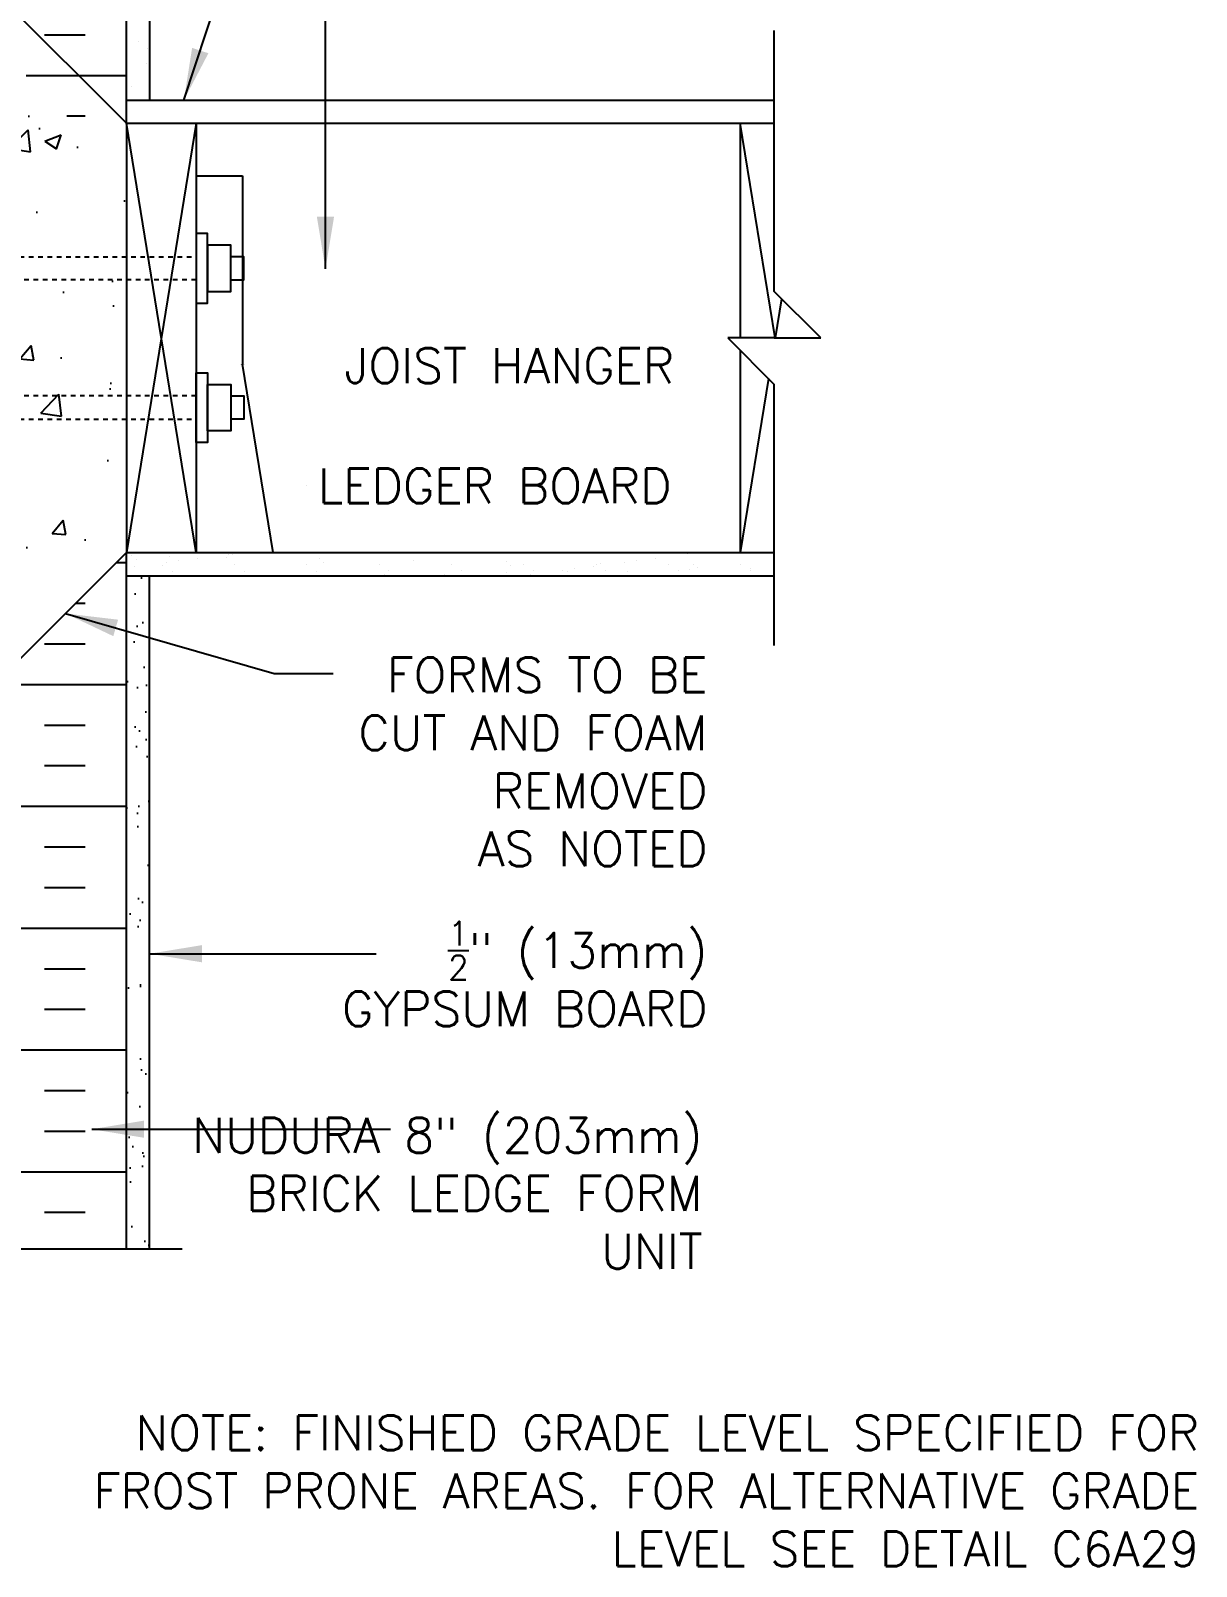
# Model space of a CAD drawing. Header units: inches. Extents: x 112.5 to 171.6, y -23.4 to 65.9.
# Drawn here: x 143.68 to 168.79, y -1.11 to 31.98 of the extents above; entities that cross this region are included whole.
import ezdxf
from ezdxf.enums import TextEntityAlignment as Align

# ---------------------------------------------------------------- set-up
doc = ezdxf.new("R2010")
doc.units = ezdxf.units.IN
doc.header["$LTSCALE"] = 0.5
doc.header["$MEASUREMENT"] = 0
doc.linetypes.add('HIDDEN2', pattern=[0.1875, 0.125, -0.0625])
for name, color, linetype in [('HATCH', 12, 'Continuous'), ('LINE15', 9, 'Continuous'), ('LINE18', 9, 'Continuous'), ('line25', 2, 'Continuous'), ('LINE50', 5, 'Continuous'), ('LINE9', 9, 'Continuous'), ('TEXT', 4, 'Continuous')]:
    doc.layers.add(name, color=color, linetype=linetype)
doc.styles.add('DIM', font='romans.shx', dxfattribs={"width": 0.7})
doc.styles.add('ROMANS', font='romans.shx', dxfattribs={"height": 1.125})
doc.dimstyles.new('ext_12', dxfattribs={"dimscale": 12, "dimtxt": 0.09375, "dimasz": 0.09375, "dimexe": 0.09375, "dimexo": 0.0625, "dimgap": 0.0625, "dimtad": 1, "dimdec": 1, "dimzin": 3, "dimdsep": 46, "dimlunit": 4, "dimtxsty": 'DIM', "dimcen": 0.09, "dimdle": 0.09375, "dimclrt": 4, "dimadec": 0, "dimazin": 0, "dimtfac": 1, "dimtdec": 1, "dimtmove": 2, "dimatfit": 3, "dimfxl": 1, "dimfrac": 2, "dimtolj": 1, "dimtzin": 0, "dimarcsym": 0})

msp = doc.modelspace()

# ---------------------------------------------------------------- hatches: boundary and pattern name
at = {"layer": 'HATCH'}
h = msp.add_hatch(dxfattribs=at)
h.set_pattern_fill('INSUL', color=256, scale=7, style=0)
h.set_pattern_definition([(0, (23.2317, -8.359), (0, 2.625), []), (0, (23.2317, -7.484), (0, 2.625), [0.875, -0.875]), (0, (23.2317, -6.609), (0, 2.625), [0.875, -0.875])])
h.paths.add_polyline_path([(145.746, 41.734), (145.309, 41.734), (145.309, 41.234), (143.809, 41.234), (143.809, 41.734), (143.121, 41.734), (143.121, 31.484), (145.746, 28.859), (145.746, 29.984)])
h.paths.add_polyline_path([(145.746, 20.734), (143.121, 18.109), (143.121, 5.734), (145.746, 5.734)])
h = msp.add_hatch(dxfattribs=at)
h.set_pattern_fill('AR-CONC', color=256, scale=0.5, style=0)
h.set_pattern_definition([(50, (9.6974, -129.9048), (3.5863, -0.31376), [0.375, -4.125]), (355, (9.6974, -129.9048), (-0.693757, 3.76096), [0.3, -3.3]), (100.4514, (9.9962, -129.931), (2.892547, 3.4472), [0.3187, -3.50571]), (46.1842, (9.6974, -128.905), (5.336205, -0.827595), [0.5625, -6.1875]), (96.6356, (10.142, -128.974), (4.67331, 4.87059), [0.47805, -5.25856]), (351.1842, (9.6974, -128.905), (4.67331, 4.8706), [0.45, -4.95]), (21, (10.1974, -129.1548), (2.984535, -2.013094), [0.375, -4.125]), (326, (10.1974, -129.1548), (1.216577, 3.62575), [0.3, -3.3]), (71.4514, (10.446, -129.3226), (4.201113, 1.61265), [0.3187, -3.50571]), (37.5, (9.6974, -129.9048), (0.060799, 1.664469), [0, -3.26, 0, -3.35, 0, -3.3125]), (7.5, (9.6974, -129.9048), (1.315348, 1.972059), [0, -1.91, 0, -3.185, 0, -1.2625]), (327.5, (8.5824, -129.9048), (2.669112, -0.112774), [0, -1.25, 0, -3.9, 0, -5.175]), (317.5, (8.0824, -129.9048), (2.91593, 0.500525), [0, -1.625, 0, -2.59, 0, -3.675])])
h.paths.add_polyline_path([(145.746, 27.422), (143.121, 27.422), (143.121, 23.297), (145.746, 23.297)])
h.paths.add_polyline_path([(145.746, 21.859), (145.746, 22.797), (143.121, 22.797), (143.121, 19.234)])
h.paths.add_polyline_path([(143.121, 31.484), (143.121, 27.922), (145.746, 27.922), (145.746, 28.859)])
h = msp.add_hatch(dxfattribs=at)
h.set_pattern_fill('AR-SAND', color=256, scale=0.5, style=0)
h.set_pattern_definition([(37.5, (123.32, -7.1404), (-0.031497, 0.963412), [0, -0.76, 0, -0.85, 0, -0.8125]), (7.5, (123.32, -7.1404), (0.88489, 1.411073), [0, -0.41, 0, -0.685, 0, -0.2625]), (327.5, (122.705, -7.1404), (1.55707, 0.00283), [0, -0.25, 0, -0.9, 0, -1.175]), (317.5, (122.705, -7.1404), (1.503063, 0.43884), [0, -0.125, 0, -0.59, 0, -0.675])])
h.paths.add_polyline_path([(146.246, 19.923), (146.153, 20.234), (145.746, 20.234), (145.746, 5.734), (146.246, 5.734)])

# ---------------------------------------------------------------- linework, layer by layer
for p, q in [((145.753, 31.673), (145.753, 31.673)), ((145.999, 31.738), (145.999, 31.738)), ((146.21, 31.604), (146.21, 31.604)), ((146.188, 31.274), (146.188, 31.274)), ((145.866, 30.781), (145.866, 30.781)), ((147.246, 29.984), (145.746, 20.734)), ((147.246, 20.734), (145.746, 29.984)), ((159.721, 25.359), (158.971, 29.984)), ((159.858, 26.205), (159.721, 25.359)), ((159.579, 24.484), (158.971, 20.734)), ((145.866, 20.672), (145.866, 20.672)), ((145.958, 20.588), (145.958, 20.588)), ((146.602, 20.522), (146.602, 20.522)), ((146.671, 20.653), (146.671, 20.653)), ((146.862, 20.556), (146.862, 20.556)), ((147.269, 20.609), (147.269, 20.609)), ((147.896, 20.628), (147.896, 20.628)), ((147.948, 20.699), (147.948, 20.699)), ((148.021, 20.702), (148.021, 20.702)), ((148.208, 20.733), (148.208, 20.733)), ((149.33, 20.718), (149.33, 20.718)), ((149.897, 20.611), (149.897, 20.611)), ((149.989, 20.527), (149.989, 20.527)), ((150.609, 20.712), (150.609, 20.712)), ((151.927, 20.567), (151.927, 20.567)), ((153.928, 20.55), (153.928, 20.55)), ((156.484, 20.528), (156.484, 20.528)), ((156.745, 20.562), (156.745, 20.562)), ((157.151, 20.616), (157.151, 20.616)), ((157.83, 20.705), (157.83, 20.705)), ((145.923, 20.432), (145.923, 20.432)), ((146.52, 20.464), (146.52, 20.464)), ((146.73, 20.33), (146.73, 20.33)), ((148.077, 20.467), (148.077, 20.467)), ((148.288, 20.333), (148.288, 20.333)), ((149.634, 20.47), (149.634, 20.47)), ((149.845, 20.336), (149.845, 20.336)), ((150.006, 20.25), (150.006, 20.25)), ((151.191, 20.473), (151.191, 20.473)), ((151.315, 20.266), (151.315, 20.266)), ((151.402, 20.338), (151.402, 20.338)), ((152.594, 20.26), (152.594, 20.26)), ((152.748, 20.475), (152.748, 20.475)), ((152.959, 20.341), (152.959, 20.341)), ((153.944, 20.309), (153.944, 20.309)), ((154.02, 20.465), (154.02, 20.465)), ((154.305, 20.478), (154.305, 20.478)), ((154.459, 20.262), (154.459, 20.262)), ((154.516, 20.344), (154.516, 20.344)), ((155.138, 20.351), (155.138, 20.351)), ((155.253, 20.326), (155.253, 20.326)), ((155.399, 20.385), (155.399, 20.385)), ((155.805, 20.439), (155.805, 20.439)), ((155.862, 20.481), (155.862, 20.481)), ((155.958, 20.505), (155.958, 20.505)), ((156.073, 20.347), (156.073, 20.347)), ((156.532, 20.319), (156.532, 20.319)), ((157.419, 20.484), (157.419, 20.484)), ((157.63, 20.35), (157.63, 20.35)), ((157.883, 20.368), (157.883, 20.368)), ((157.959, 20.488), (157.959, 20.488)), ((158.051, 20.404), (158.051, 20.404)), ((158.976, 20.487), (158.976, 20.487)), ((159.187, 20.352), (159.187, 20.352)), ((159.192, 20.385), (159.192, 20.385))]:
    msp.add_line(p, q, dxfattribs=at)
at = {"layer": 'LINE15', "linetype": 'HIDDEN2'}
for points in [[(147.246, 26.609), (141.746, 26.609, -0.414214), (141.246, 27.109), (141.246, 28.609), (141.746, 28.609), (141.746, 27.209, 0.414214), (141.846, 27.109), (147.246, 27.109)], [(147.246, 24.109), (141.746, 24.109, 0.414214), (141.246, 23.609), (141.246, 22.109), (141.746, 22.109), (141.746, 23.509, -0.414214), (141.846, 23.609), (147.246, 23.609)]]:
    msp.add_lwpolyline(points, format="xyb", dxfattribs=at)
at = {"layer": 'LINE18'}
for points in [[(147.246, 26.109), (147.496, 26.109), (147.496, 27.609), (147.246, 27.609)], [(147.496, 26.359), (147.996, 26.359), (147.996, 27.359), (147.496, 27.359)], [(147.246, 24.609), (147.496, 24.609), (147.496, 23.109), (147.246, 23.109)], [(147.496, 24.359), (147.996, 24.359), (147.996, 23.359), (147.496, 23.359)]]:
    msp.add_lwpolyline(points, close=True, dxfattribs=at)
for points in [[(147.996, 26.609), (148.277, 26.609), (148.277, 27.109), (147.996, 27.109)], [(147.996, 24.109), (148.277, 24.109), (148.277, 23.609), (147.996, 23.609)]]:
    msp.add_lwpolyline(points, dxfattribs=at)
at = {"layer": 'line25'}
for p, q in [((145.746, 29.984), (143.121, 32.609)), ((145.746, 29.984), (159.703, 29.984)), ((145.746, 29.984), (145.746, 20.734)), ((147.246, 29.984), (147.246, 20.734)), ((158.971, 29.984), (158.971, 25.359)), ((158.971, 25.092), (158.971, 20.734)), ((145.746, 20.734), (143.121, 18.109)), ((145.746, 20.734), (159.703, 20.734))]:
    msp.add_line(p, q, dxfattribs=at)
at = {"layer": 'LINE50'}
for p, q in [((145.746, 29.984), (145.746, 41.734)), ((145.746, 5.734), (145.746, 20.734))]:
    msp.add_line(p, q, dxfattribs=at)
at = {"layer": 'LINE9'}
for p, q in [((146.246, 58.028), (146.246, 30.484)), ((159.703, 26.359), (159.703, 31.984)), ((145.746, 30.484), (159.703, 30.484)), ((147.246, 28.853), (148.246, 28.853)), ((148.246, 28.853), (148.246, 24.794)), ((160.703, 25.359), (159.703, 26.359)), ((158.703, 25.359), (159.703, 24.359)), ((159.703, 25.359), (158.703, 25.359)), ((159.703, 25.359), (160.703, 25.359)), ((148.905, 20.734), (148.246, 24.794)), ((159.703, 18.734), (159.703, 24.359)), ((145.746, 20.234), (159.703, 20.234)), ((146.246, 5.734), (146.246, 20.234)), ((140.37, 5.734), (146.947, 5.734))]:
    msp.add_line(p, q, dxfattribs=at)
at = {"layer": 'TEXT'}
msp.add_line((149.629, 22.189), (149.629, 22.189), dxfattribs=at)
for points in [[(148.246, 24.794, 0, 0.36, 0), (149.326, 24.794, 0, 0, 0), (150.493, 24.807, 0, 0, 0)], [(146.496, 22.189, 0, 0.36, 0), (147.576, 22.189, 0, 0, 0), (149.629, 22.189, 0, 0, 0)]]:
    msp.add_lwpolyline(points, format="xyseb", dxfattribs=at)

# ---------------------------------------------------------------- texts
at = {"layer": 'TEXT', "style": 'ROMANS'}
for s, p in [(' JOIST HANGER', (149.931, 24.763)), (' LEDGER BOARD', (149.358, 22.171))]:
    msp.add_text(s, height=0.75, dxfattribs=at).set_placement(p, align=Align.MIDDLE_LEFT)
at = {"layer": 'TEXT', "char_height": 0.75, "attachment_point": 6, "style": 'ROMANS'}
for s, insert, width in [('FORMS TO BE \\PCUT AND FOAM REMOVED \\PAS NOTED', (158.265, 16.225), 11.43486), ('\\A1;{\\H0.7x;\\S1/2;}" (13mm) GYPSUM BOARD', (158.265, 11.659), 9.79622), ('\\A1;NUDURA 8" (203mm) BRICK LEDGE FORM UNIT', (158.159, 6.928), 12.01823), ('\\A1;NOTE: FINISHED GRADE LEVEL SPECIFIED FOR FROST PRONE AREAS. FOR ALTERNATIVE GRADE LEVEL SEE DETAIL C6A29', (168.858, 0.516), 27.2137)]:
    msp.add_mtext(s, dxfattribs=dict(at, insert=insert, width=width))

# ---------------------------------------------------------------- leaders
at = {"layer": 'TEXT'}
for points, override in [([(146.984, 30.484), (150.193, 40.198), (151.182, 40.198)], {"dimgap": 0.0625, "dimtad": 0}), ([(150.034, 26.845), (150.034, 33.123), (150.627, 33.123)], {"dimgap": 0.0625, "dimtad": 0}), ([(144.434, 19.422), (148.928, 18.128), (150.201, 18.128)], {"dimgap": 0.0625, "dimtad": 0}), ([(146.246, 12.09), (151.126, 12.09)], {"dimgap": 0.0625, "dimtad": 0}), ([(145, 8.309), (151.436, 8.309)], {"dimtad": 0})]:
    msp.add_leader(points, dimstyle='ext_12', override=override, dxfattribs=at)

doc.saveas('drawing.dxf')
